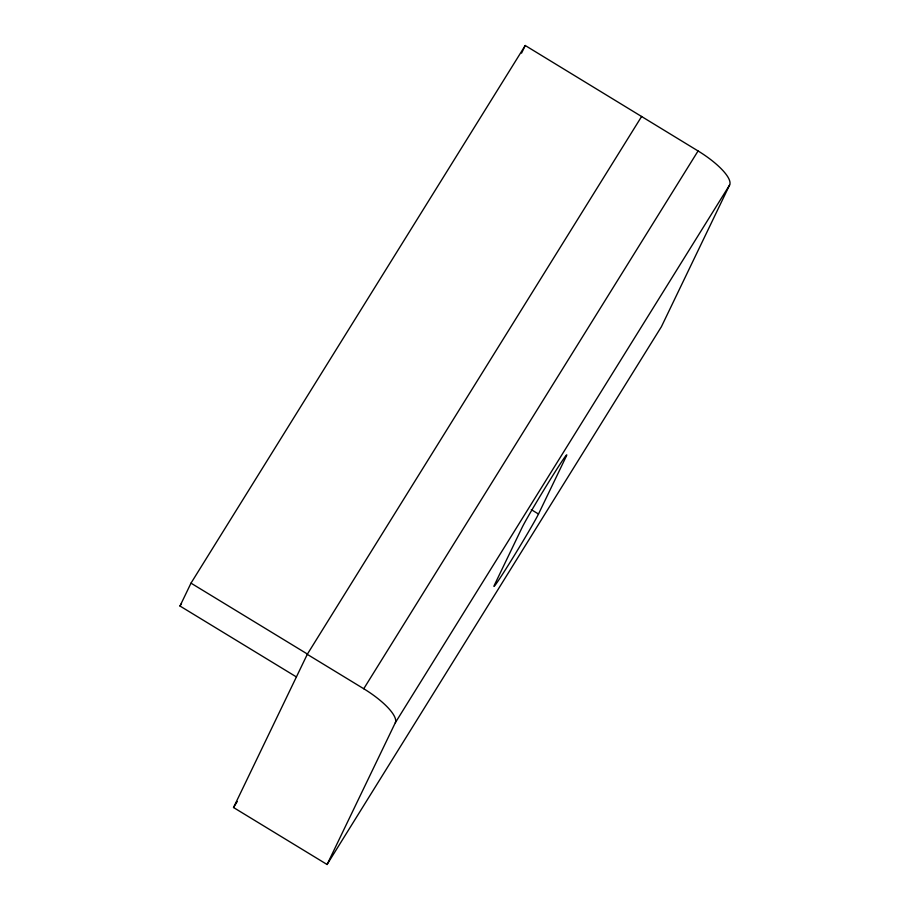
<?xml version="1.0" encoding="UTF-8"?>
<svg xmlns="http://www.w3.org/2000/svg" width="910" height="910" viewBox="0 0 910 910"><rect width="100%" height="100%" fill="white"/><g stroke="black" fill="none" stroke-linecap="round" stroke-linejoin="round"><path stroke-width="1.36" d="M296.421 676.938L179.987 606.026L190.998 583.151L525.229 45.5L698.072 150.958A43.407 12.626 31.9 0 1 729.627 184.969L661.411 326.713L327.088 864.5L233.529 807.523L307.421 654.062L190.998 583.151M521.566 53.121L525.229 45.5M327.088 864.5L395.304 722.756L729.627 184.969M538.492 514.025L566.009 456.843A43.407 1.308 -58.7 0 0 549.583 480.673A43.407 1.308 -58.7 0 0 522.158 527.39L494.642 584.573A43.407 1.308 -58.7 0 0 511.056 560.731A43.407 1.308 -58.7 0 0 538.492 514.025L531.292 509.646M179.987 606.026L181.488 603.614M641.664 116.412L307.262 654.336L363.75 688.745A43.407 12.626 31.9 0 1 395.304 722.756M233.529 807.523L237.282 801.494M363.75 688.745L698.072 150.958"/></g></svg>
